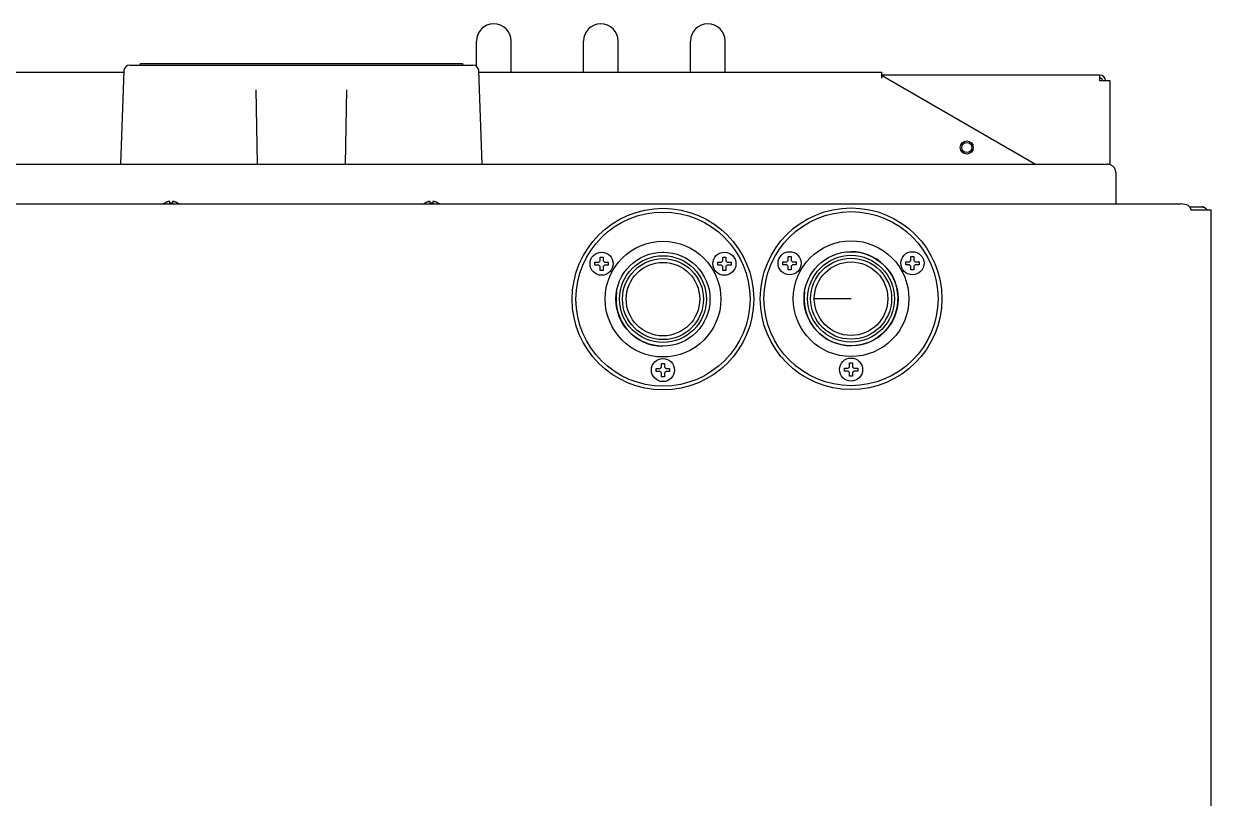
# Model space of a CAD drawing. Header units: millimetres. Extents: x 2355 to 9028, y 2010 to 7655.
# Drawn here: x 6341.3 to 6751.7, y 2950.3 to 3218 of the extents above; entities that cross this region are included whole.
import ezdxf

# ---------------------------------------------------------------- set-up
doc = ezdxf.new("R2010")
doc.units = ezdxf.units.MM
doc.header["$LTSCALE"] = 739.2
doc.layers.get('0').update_dxf_attribs({"linetype": 'CONTINUOUS'})
for name, color, linetype in [('ASSI', 7, 'CONTINUOUS'), ('CURVE', 7, 'CONTINUOUS'), ('GEOM', 7, 'CONTINUOUS')]:
    doc.layers.add(name, color=color, linetype=linetype)

msp = doc.modelspace()

# ---------------------------------------------------------------- linework, layer by layer
at = {"color": 7, "linetype": 'Continuous'}
for p, q in [((6391.29, 3156.48), (6391.22, 3156.47)), ((6391.72, 3155.92), (6391.72, 3156.47)), ((6392.72, 3156.47), (6392.72, 3155.92)), ((6393.15, 3156.48), (6393.13, 3156.48)), ((6481.29, 3156.48), (6481.22, 3156.47)), ((6481.72, 3155.92), (6481.72, 3156.47)), ((6482.72, 3156.47), (6482.72, 3155.92)), ((6483.15, 3156.48), (6483.13, 3156.48)), ((6389.92, 3155.92), (6389.92, 3155.95)), ((6394.52, 3155.95), (6394.52, 3155.92)), ((6479.92, 3155.92), (6479.92, 3155.95)), ((6484.52, 3155.95), (6484.52, 3155.92)), ((6540, 3135.53), (6540.5, 3136.03)), ((6540.5, 3136.03), (6540.5, 3137.33)), ((6540.5, 3137.33), (6541.5, 3137.33)), ((6541.5, 3137.33), (6541.5, 3136.03)), ((6541.5, 3136.03), (6542, 3135.53)), ((6582.44, 3135.53), (6582.94, 3136.03)), ((6582.94, 3136.03), (6582.94, 3137.33)), ((6582.94, 3137.33), (6583.94, 3137.33)), ((6583.94, 3137.33), (6583.94, 3136.03)), ((6583.94, 3136.03), (6584.44, 3135.53)), ((6605, 3135.68), (6605.5, 3136.18)), ((6605.5, 3136.18), (6605.5, 3137.48)), ((6605.5, 3137.48), (6606.5, 3137.48)), ((6606.5, 3137.48), (6606.5, 3136.18)), ((6606.5, 3136.18), (6607, 3135.68)), ((6647.44, 3135.68), (6647.94, 3136.18)), ((6647.94, 3136.18), (6647.94, 3137.48)), ((6647.94, 3137.48), (6648.94, 3137.48)), ((6648.94, 3137.48), (6648.94, 3136.18)), ((6648.94, 3136.18), (6649.44, 3135.68)), ((6538.7, 3134.53), (6538.7, 3135.53)), ((6538.7, 3135.53), (6540, 3135.53)), ((6540, 3134.53), (6538.7, 3134.53)), ((6540.5, 3134.03), (6540, 3134.53)), ((6540.5, 3132.73), (6540.5, 3134.03)), ((6541.5, 3132.73), (6540.5, 3132.73)), ((6542, 3134.53), (6541.5, 3134.03)), ((6541.5, 3134.03), (6541.5, 3132.73)), ((6542, 3135.53), (6543.3, 3135.53)), ((6543.3, 3134.53), (6542, 3134.53)), ((6543.3, 3135.53), (6543.3, 3134.53)), ((6581.14, 3134.53), (6581.14, 3135.53)), ((6581.14, 3135.53), (6582.44, 3135.53)), ((6582.44, 3134.53), (6581.14, 3134.53)), ((6582.94, 3134.03), (6582.44, 3134.53)), ((6582.94, 3132.73), (6582.94, 3134.03)), ((6583.94, 3132.73), (6582.94, 3132.73)), ((6584.44, 3134.53), (6583.94, 3134.03)), ((6583.94, 3134.03), (6583.94, 3132.73)), ((6584.44, 3135.53), (6585.74, 3135.53)), ((6585.74, 3134.53), (6584.44, 3134.53)), ((6585.74, 3135.53), (6585.74, 3134.53)), ((6603.7, 3134.68), (6603.7, 3135.68)), ((6603.7, 3135.68), (6605, 3135.68)), ((6605, 3134.68), (6603.7, 3134.68)), ((6605.5, 3134.18), (6605, 3134.68)), ((6605.5, 3132.88), (6605.5, 3134.18)), ((6606.5, 3132.88), (6605.5, 3132.88)), ((6607, 3134.68), (6606.5, 3134.18)), ((6606.5, 3134.18), (6606.5, 3132.88)), ((6607, 3135.68), (6608.3, 3135.68)), ((6608.3, 3134.68), (6607, 3134.68)), ((6608.3, 3135.68), (6608.3, 3134.68)), ((6646.14, 3134.68), (6646.14, 3135.68)), ((6646.14, 3135.68), (6647.44, 3135.68)), ((6647.44, 3134.68), (6646.14, 3134.68)), ((6647.94, 3134.18), (6647.44, 3134.68)), ((6647.94, 3132.88), (6647.94, 3134.18)), ((6648.94, 3132.88), (6647.94, 3132.88)), ((6649.44, 3134.68), (6648.94, 3134.18)), ((6648.94, 3134.18), (6648.94, 3132.88)), ((6649.44, 3135.68), (6650.74, 3135.68)), ((6650.74, 3134.68), (6649.44, 3134.68)), ((6650.74, 3135.68), (6650.74, 3134.68)), ((6561.22, 3098.78), (6561.72, 3099.28)), ((6561.72, 3099.28), (6561.72, 3100.58)), ((6561.72, 3100.58), (6562.72, 3100.58)), ((6562.72, 3100.58), (6562.72, 3099.28)), ((6562.72, 3099.28), (6563.22, 3098.78)), ((6624.92, 3097.93), (6624.92, 3098.93)), ((6624.92, 3098.93), (6626.22, 3098.93)), ((6626.22, 3098.93), (6626.72, 3099.43)), ((6626.72, 3099.43), (6626.72, 3100.73)), ((6626.72, 3100.73), (6627.72, 3100.73)), ((6627.72, 3100.73), (6627.72, 3099.43)), ((6627.72, 3099.43), (6628.22, 3098.93)), ((6628.22, 3098.93), (6629.52, 3098.93)), ((6629.52, 3098.93), (6629.52, 3097.93)), ((6559.92, 3097.78), (6559.92, 3098.78)), ((6559.92, 3098.78), (6561.22, 3098.78)), ((6561.22, 3097.78), (6559.92, 3097.78)), ((6561.72, 3097.28), (6561.22, 3097.78)), ((6561.72, 3095.98), (6561.72, 3097.28)), ((6562.72, 3095.98), (6561.72, 3095.98)), ((6563.22, 3097.78), (6562.72, 3097.28)), ((6562.72, 3097.28), (6562.72, 3095.98)), ((6563.22, 3098.78), (6564.52, 3098.78)), ((6564.52, 3097.78), (6563.22, 3097.78)), ((6564.52, 3098.78), (6564.52, 3097.78)), ((6626.22, 3097.93), (6624.92, 3097.93)), ((6626.72, 3097.43), (6626.22, 3097.93)), ((6626.72, 3096.13), (6626.72, 3097.43)), ((6627.72, 3096.13), (6626.72, 3096.13)), ((6628.22, 3097.93), (6627.72, 3097.43)), ((6627.72, 3097.43), (6627.72, 3096.13)), ((6629.52, 3097.93), (6628.22, 3097.93))]:
    msp.add_line(p, q, dxfattribs=at)
for radius in [15, 14]:
    msp.add_circle((6562.22, 3122.78), radius, dxfattribs=at)
for centre, radius, start, end in [((6392.39, 3151.91), 4.7, 108.4656, 110.5187), ((6392.38, 3151.93), 4.68, 107.3773, 108.465), ((6392.38, 3151.95), 4.67, 106.3949, 107.3772), ((6392.37, 3151.98), 4.64, 104.3176, 106.3964), ((6391.47, 3154.5), 1.98, 94.6009, 95.2558), ((6391.47, 3154.51), 1.97, 93.2166, 94.6016), ((6391.47, 3154.53), 1.96, 92.3765, 93.2159), ((6391.47, 3154.53), 1.95, 91.1544, 92.3767), ((6391.47, 3154.54), 1.95, 89.0741, 91.1541), ((6391.47, 3154.53), 1.95, 88.0037, 89.0738), ((6391.47, 3154.53), 1.96, 86.9771, 88.0037), ((6391.47, 3154.52), 1.97, 85.714, 86.9767), ((6391.47, 3154.51), 1.98, 84.8627, 85.7144), ((6391.47, 3154.48), 2.01, 82.7256, 84.8598), ((6392.98, 3154.48), 2.01, 95.1401, 97.2744), ((6392.97, 3154.51), 1.98, 94.2856, 95.1372), ((6392.97, 3154.52), 1.97, 93.0233, 94.286), ((6392.97, 3154.53), 1.96, 91.9964, 93.0228), ((6392.97, 3154.53), 1.95, 90.9261, 91.9964), ((6392.97, 3154.54), 1.95, 88.8459, 90.9258), ((6392.97, 3154.53), 1.96, 87.6233, 88.8455), ((6392.97, 3154.53), 1.96, 86.7841, 87.6235), ((6392.97, 3154.51), 1.97, 85.3984, 86.7833), ((6392.97, 3154.48), 2.01, 82.7259, 84.7415), ((6392.08, 3151.98), 4.64, 73.6036, 75.6824), ((6392.07, 3151.95), 4.67, 72.6228, 73.6051), ((6392.06, 3151.93), 4.68, 71.535, 72.6227), ((6392.06, 3151.91), 4.7, 69.4813, 71.5344), ((6482.39, 3151.91), 4.7, 108.4656, 110.5187), ((6482.38, 3151.93), 4.68, 107.3773, 108.465), ((6482.38, 3151.95), 4.67, 106.3949, 107.3772), ((6482.37, 3151.98), 4.64, 104.3176, 106.3964), ((6481.47, 3154.5), 1.98, 94.6009, 95.2558), ((6481.47, 3154.51), 1.97, 93.2166, 94.6016), ((6481.47, 3154.53), 1.96, 92.3765, 93.2159), ((6481.47, 3154.53), 1.95, 91.1544, 92.3767), ((6481.47, 3154.54), 1.95, 89.0741, 91.1541), ((6481.47, 3154.53), 1.95, 88.0037, 89.0738), ((6481.47, 3154.53), 1.96, 86.9771, 88.0037), ((6481.47, 3154.52), 1.97, 85.714, 86.9767), ((6481.47, 3154.51), 1.98, 84.8627, 85.7144), ((6481.47, 3154.48), 2.01, 82.7256, 84.8598), ((6482.98, 3154.48), 2.01, 95.1401, 97.2744), ((6482.97, 3154.51), 1.98, 94.2856, 95.1372), ((6482.97, 3154.52), 1.97, 93.0233, 94.286), ((6482.97, 3154.53), 1.96, 91.9964, 93.0228), ((6482.97, 3154.53), 1.95, 90.9261, 91.9964), ((6482.97, 3154.54), 1.95, 88.8459, 90.9258), ((6482.97, 3154.53), 1.96, 87.6233, 88.8455), ((6482.97, 3154.53), 1.96, 86.7841, 87.6235), ((6482.97, 3154.51), 1.97, 85.3984, 86.7833), ((6482.97, 3154.48), 2.01, 82.7259, 84.7415), ((6482.08, 3151.98), 4.64, 73.6036, 75.6824), ((6482.07, 3151.95), 4.67, 72.6228, 73.6051), ((6482.06, 3151.93), 4.68, 71.535, 72.6227), ((6482.06, 3151.91), 4.7, 69.4813, 71.5344), ((6392.42, 3151.86), 4.8, 121.3727, 126.7268), ((6392.41, 3151.87), 4.75, 118.9687, 121.5341), ((6392.41, 3151.87), 4.75, 118.0074, 118.9684), ((6392.41, 3151.87), 4.75, 116.6813, 118.0074), ((6392.4, 3151.88), 4.74, 115.5402, 116.6812), ((6392.4, 3151.88), 4.74, 114.5722, 115.5402), ((6392.4, 3151.89), 4.73, 113.3175, 114.5722), ((6392.4, 3151.89), 4.73, 112.5474, 113.3174), ((6392.39, 3151.9), 4.72, 111.0025, 112.5476), ((6392.39, 3151.9), 4.72, 110.5181, 111.0023), ((6392.22, 3152.17), 3.79, 92.5489, 97.5994), ((6392.22, 3152.18), 3.77, 87.4559, 92.5439), ((6392.22, 3152.17), 3.79, 82.4006, 87.451), ((6392.05, 3151.9), 4.72, 68.9977, 69.4819), ((6392.05, 3151.9), 4.72, 67.4524, 68.9975), ((6392.05, 3151.89), 4.73, 66.6826, 67.4526), ((6392.04, 3151.89), 4.73, 65.4278, 66.6825), ((6392.04, 3151.88), 4.74, 64.4598, 65.4278), ((6392.04, 3151.88), 4.74, 63.3188, 64.4598), ((6392.04, 3151.87), 4.75, 61.9926, 63.3187), ((6392.04, 3151.87), 4.75, 61.0316, 61.9926), ((6392.04, 3151.87), 4.75, 58.4659, 61.0313), ((6392.02, 3151.86), 4.8, 53.2732, 58.6273), ((6482.42, 3151.86), 4.8, 121.3727, 126.7268), ((6482.41, 3151.87), 4.75, 118.9687, 121.5341), ((6482.41, 3151.87), 4.75, 118.0074, 118.9684), ((6482.41, 3151.87), 4.75, 116.6813, 118.0074), ((6482.4, 3151.88), 4.74, 115.5402, 116.6812), ((6482.4, 3151.88), 4.74, 114.5722, 115.5402), ((6482.4, 3151.89), 4.73, 113.3175, 114.5722), ((6482.4, 3151.89), 4.73, 112.5474, 113.3174), ((6482.39, 3151.9), 4.72, 111.0025, 112.5476), ((6482.39, 3151.9), 4.72, 110.5181, 111.0023), ((6482.22, 3152.17), 3.79, 92.5489, 97.5994), ((6482.22, 3152.18), 3.77, 87.4559, 92.5439), ((6482.22, 3152.17), 3.79, 82.4006, 87.451), ((6482.05, 3151.9), 4.72, 68.9977, 69.4819), ((6482.05, 3151.9), 4.72, 67.4524, 68.9975), ((6482.05, 3151.89), 4.73, 66.6826, 67.4526), ((6482.04, 3151.89), 4.73, 65.4278, 66.6825), ((6482.04, 3151.88), 4.74, 64.4598, 65.4278), ((6482.04, 3151.88), 4.74, 63.3188, 64.4598), ((6482.04, 3151.87), 4.75, 61.9926, 63.3187), ((6482.04, 3151.87), 4.75, 61.0316, 61.9926), ((6482.04, 3151.87), 4.75, 58.4659, 61.0313), ((6482.02, 3151.86), 4.8, 53.2732, 58.6273)]:
    msp.add_arc(centre, radius, start, end, dxfattribs=at)
at = {"layer": 'ASSI', "linetype": 'Continuous'}
for centre, radius in [((6667.22, 3175.18), 2.25), ((6667.22, 3175.18), 1.75), ((6562.22, 3122.78), 30.09), ((6627.22, 3122.93), 30.09), ((6562.22, 3122.78), 20), ((6627.22, 3122.93), 20)]:
    msp.add_circle(centre, radius, dxfattribs=at)
at = {"layer": 'ASSI', "color": 7, "linetype": 'Continuous'}
for centre, radius in [((6541, 3135.03), 4), ((6562.22, 3122.78), 16.25), ((6583.44, 3135.03), 4), ((6606, 3135.18), 4), ((6627.22, 3122.93), 16.25), ((6648.44, 3135.18), 4), ((6562.22, 3122.78), 12.7), ((6627.22, 3122.93), 12.7), ((6562.22, 3098.28), 4), ((6627.22, 3098.43), 4)]:
    msp.add_circle(centre, radius, dxfattribs=at)
for centre, start, end in [((6392.42, 3151.86), 121.3727, 127.252), ((6392.02, 3151.86), 52.748, 58.6273), ((6482.42, 3151.86), 121.3727, 127.252), ((6482.02, 3151.86), 52.748, 58.6273)]:
    msp.add_arc(centre, 4.8, start, end, dxfattribs=at)
at = {"layer": 'CURVE', "color": 40, "linetype": 'Continuous'}
msp.add_line((6627.22, 3122.93), (6614.52, 3122.93), dxfattribs=at)
at = {"layer": 'GEOM', "color": 7, "linetype": 'Continuous'}
for p, q in [((6497.72, 3203.25), (6497.72, 3211.95)), ((6509.72, 3201.18), (6509.72, 3211.95)), ((6534.72, 3201.18), (6534.72, 3211.95)), ((6546.72, 3201.18), (6546.72, 3211.95)), ((6571.72, 3201.18), (6571.72, 3211.95)), ((6583.72, 3201.18), (6583.72, 3211.95)), ((6375.9, 3201.75), (6374.77, 3169.42)), ((6377.9, 3203.68), (6496.54, 3203.68)), ((6381.53, 3204.18), (6381.53, 3203.68)), ((6381.53, 3204.18), (6492.91, 3204.18)), ((6492.91, 3204.18), (6492.91, 3203.68)), ((6499.67, 3169.42), (6498.54, 3201.75)), ((6713.22, 3200.18), (6713.22, 3200.02)), ((6422.07, 3169.42), (6421.62, 3195.06)), ((6452.82, 3195.06), (6452.37, 3169.42)), ((6744.26, 3154.68), (6748.4, 3154.68)), ((6748.4, 3154.68), (6748.42, 3154.68))]:
    msp.add_line(p, q, dxfattribs=at)
at = {"layer": 'GEOM', "linetype": 'Continuous'}
for p, q in [((6258.63, 3201.18), (6375.9, 3201.18)), ((6498.54, 3201.18), (6637.72, 3201.18)), ((6637.72, 3201.18), (6637.72, 3199.18)), ((6713.22, 3200.18), (6637.72, 3200.18)), ((6637.72, 3200.18), (6690.99, 3169.42)), ((6713.22, 3198.18), (6713.22, 3200.02)), ((6716.72, 3198.18), (6713.22, 3198.18)), ((6716.72, 3198.18), (6716.72, 3169.26)), ((5918.7, 3169.42), (6715.74, 3169.42)), ((6718.74, 3166.53), (6718.74, 3155.68)), ((5893.19, 3155.68), (6741.26, 3155.68)), ((6744.72, 3153.68), (6751.72, 3153.68)), ((6751.72, 2139.28), (6751.72, 3153.68))]:
    msp.add_line(p, q, dxfattribs=at)
at = {"layer": 'GEOM', "color": 7, "linetype": 'Continuous'}
msp.add_lwpolyline([(6750.18, 3153.68), (6750.14, 3153.74), (6749.89, 3154.05), (6749.58, 3154.31), (6749.21, 3154.51), (6748.8, 3154.64), (6748.42, 3154.68)], dxfattribs=at)
at = {"layer": 'GEOM', "linetype": 'Continuous'}
for centre in [(6562.22, 3122.78), (6627.22, 3122.93)]:
    msp.add_circle(centre, 31.39, dxfattribs=at)
at = {"layer": 'GEOM', "color": 7, "linetype": 'Continuous'}
for radius in [15, 14]:
    msp.add_circle((6627.22, 3122.93), radius, dxfattribs=at)
for centre, radius, start, end in [((6503.72, 3211.95), 6, 0, 180), ((6540.72, 3211.95), 6, 0, 180), ((6577.72, 3211.95), 6, 0, 180), ((6377.9, 3201.68), 2, 90, 178), ((6496.54, 3201.68), 2, 2, 90), ((6713.22, 3198.18), 1, 15.4975, 90), ((6562.22, 3122.78), 16.25, 89.932, 89.9997), ((6627.22, 3122.93), 16.25, 89.932, 89.9997), ((6627.22, 3122.93), 16.25, 275.0516, 89.8638), ((6562.22, 3122.78), 16.25, 171.0028, 269.9997), ((6627.22, 3122.93), 16.25, 171.0028, 269.9997)]:
    msp.add_arc(centre, radius, start, end, dxfattribs=at)
at = {"layer": 'GEOM', "linetype": 'Continuous'}
msp.add_arc((6713.22, 3198.18), 2, 4.0105, 90, dxfattribs=at)
msp.add_ellipse((6741.26, 3153.68), major_axis=(3.46, 0), ratio=0.57735, start_param=0, end_param=1.570796, dxfattribs=at)
msp.add_open_spline([(6718.74, 3166.53), (6718.74, 3166.9), (6718.58, 3167.67), (6717.91, 3168.63), (6716.91, 3169.27), (6716.13, 3169.42), (6715.74, 3169.42)], degree=3, knots=[0, 0, 0, 0, 0.245984, 0.494339, 0.74601, 1, 1, 1, 1], dxfattribs=at)
at = {"layer": 'GEOM', "color": 7, "linetype": 'Continuous'}
msp.add_open_spline([(6748.42, 3154.68), (6748.77, 3154.67), (6749.47, 3154.49), (6750, 3153.98), (6750.18, 3153.68)], degree=3, knots=[0, 0, 0, 0, 0.491066, 1, 1, 1, 1], dxfattribs=at)

doc.saveas('drawing.dxf')
